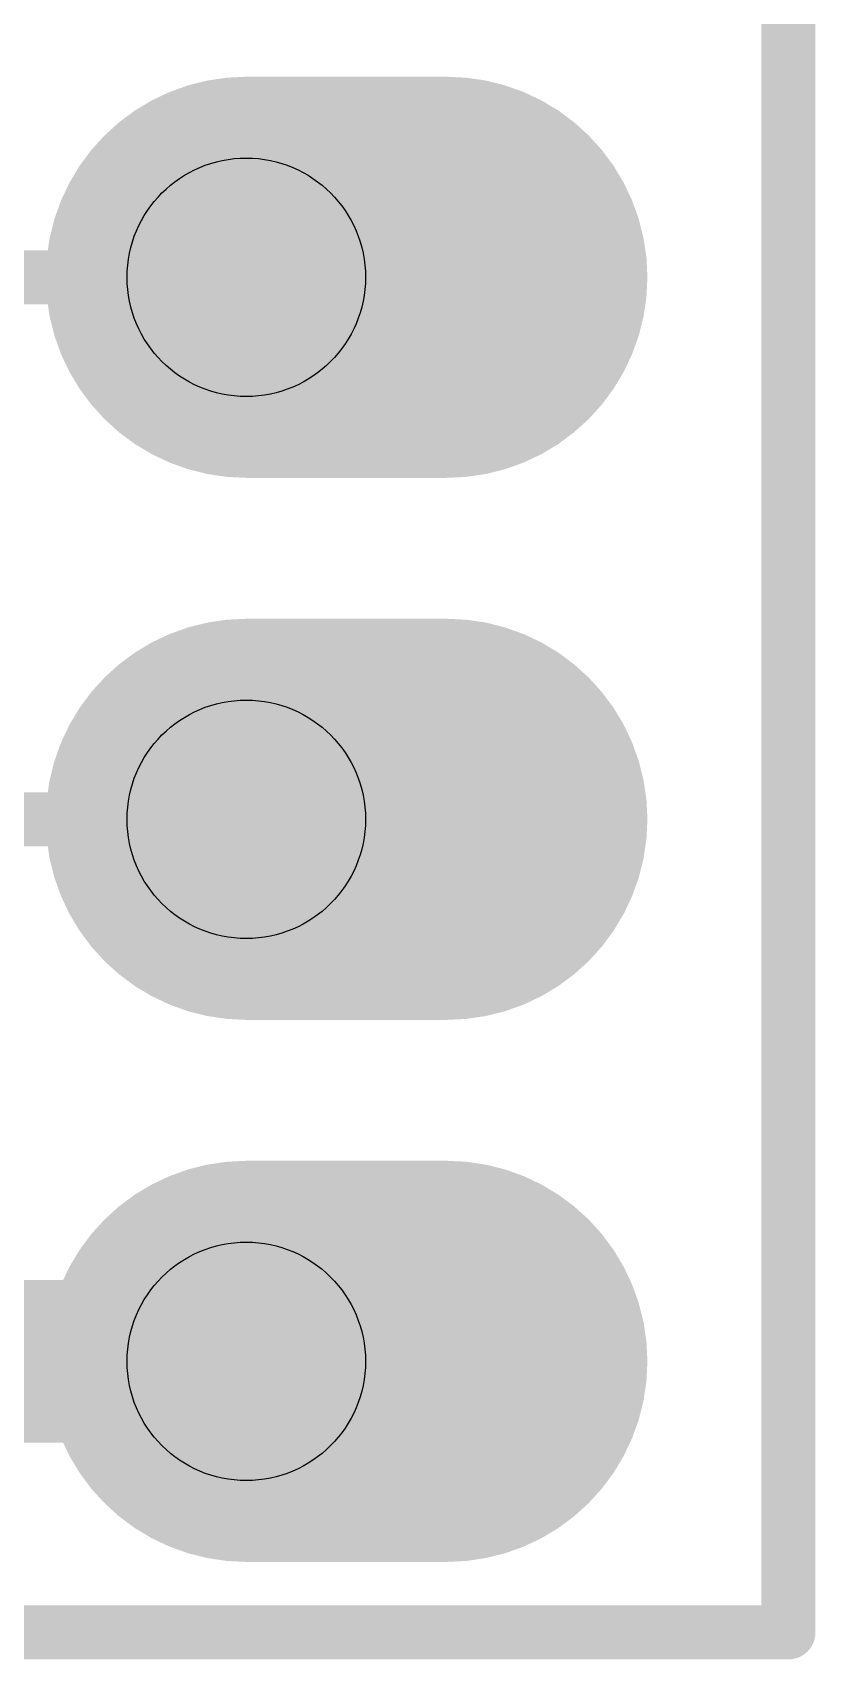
# Model space of a CAD drawing. Extents: x -39 to 68, y -16 to 20.
# Drawn here: x 16.78 to 20.45, y -0.13 to 7.5 of the extents above; entities that cross this region are included whole.
import ezdxf

# ---------------------------------------------------------------- set-up
doc = ezdxf.new("R2010")
doc.units = 0
for name, color, linetype in [('1', 12, 'CONTINUOUS'), ('16', 132, 'CONTINUOUS'), ('17', 110, 'CONTINUOUS'), ('20', 53, 'CONTINUOUS')]:
    doc.layers.add(name, color=color, linetype=linetype)

# ---------------------------------------------------------------- blocks, each defined once
blk = doc.blocks.new('ROUNDP')
at = {"const_width": 0.5}
blk.add_lwpolyline([(0, -0.25, 1), (0, 0.25, 1), (0, -0.25)], format="xyb", dxfattribs=at)

msp = doc.modelspace()

# ---------------------------------------------------------------- linework, layer by layer
at = {"layer": '1'}
for points, const_width in [([(20.32, 0), (20.32, 20.32)], 0.254), ([(16.51, 6.35), (17.78, 6.35)], 0.254), ([(16.51, 3.81), (17.78, 3.81)], 0.254), ([(17.78, 1.27), (15.24, 1.27)], 0.762), ([(0, 0), (20.32, 0)], 0.254)]:
    msp.add_lwpolyline(points, dxfattribs=dict(at, const_width=const_width))
for points, const_width in [([(17.78, 6.2865, 1), (17.78, 6.4135)], 0.127), ([(17.78, 3.7465, 1), (17.78, 3.8735)], 0.127), ([(17.78, 1.0795, 1), (17.78, 1.4605)], 0.381), ([(20.32, -0.0635, 1), (20.32, 0.0635)], 0.127), ([(20.2565, 0, 1), (20.3835, 0)], 0.127)]:
    msp.add_lwpolyline(points, format="xyb", dxfattribs=dict(at, const_width=const_width))
at = {"layer": '16'}
for points, const_width in [([(20.32, 0), (20.32, 20.32)], 0.254), ([(17.78, 1.27), (15.24, 1.27)], 0.762), ([(0, 0), (20.32, 0)], 0.254)]:
    msp.add_lwpolyline(points, dxfattribs=dict(at, const_width=const_width))
for points, const_width in [([(17.78, 1.0795, 1), (17.78, 1.4605)], 0.381), ([(20.32, -0.0635, 1), (20.32, 0.0635)], 0.127), ([(20.2565, 0, 1), (20.3835, 0)], 0.127)]:
    msp.add_lwpolyline(points, format="xyb", dxfattribs=dict(at, const_width=const_width))
at = {"layer": '17', "const_width": 1.8796}
for points in [[(17.78, 6.35), (18.7198, 6.35)], [(17.78, 3.81), (18.7198, 3.81)], [(17.78, 1.27), (18.7198, 1.27)]]:
    msp.add_lwpolyline(points, dxfattribs=at)
at = {"layer": '17', "const_width": 0.9398}
for points in [[(17.78, 6.8199, 1), (17.78, 5.8801)], [(18.7198, 5.8801, 1), (18.7198, 6.8199)], [(17.78, 4.2799, 1), (17.78, 3.3401)], [(18.7198, 3.3401, 1), (18.7198, 4.2799)], [(17.78, 1.7399, 1), (17.78, 0.8001)], [(18.7198, 0.8001, 1), (18.7198, 1.7399)]]:
    msp.add_lwpolyline(points, format="xyb", dxfattribs=at)
at = {"layer": '20', "const_width": 0.2032}
for points in [[(20.32, 0), (20.32, 20.32)], [(0, 0), (20.32, 0)]]:
    msp.add_lwpolyline(points, dxfattribs=at)
at = {"layer": '20', "const_width": 0.1016}
for points in [[(20.32, -0.0508, 1), (20.32, 0.0508)], [(20.2692, 0, 1), (20.3708, 0)]]:
    msp.add_lwpolyline(points, format="xyb", dxfattribs=at)
at = {"layer": '20'}
for centre in [(17.78, 6.35), (17.78, 3.81), (17.78, 1.27)]:
    msp.add_circle(centre, 0.5588, dxfattribs=at)

# ---------------------------------------------------------------- block references
at = {"layer": '17', "xscale": 1.8796, "yscale": 1.8796, "rotation": 270}
for p in [(17.78, 6.35), (17.78, 6.35), (17.78, 3.81), (17.78, 3.81), (17.78, 1.27), (17.78, 1.27)]:
    msp.add_blockref('ROUNDP', p, dxfattribs=at)

doc.saveas('drawing.dxf')
